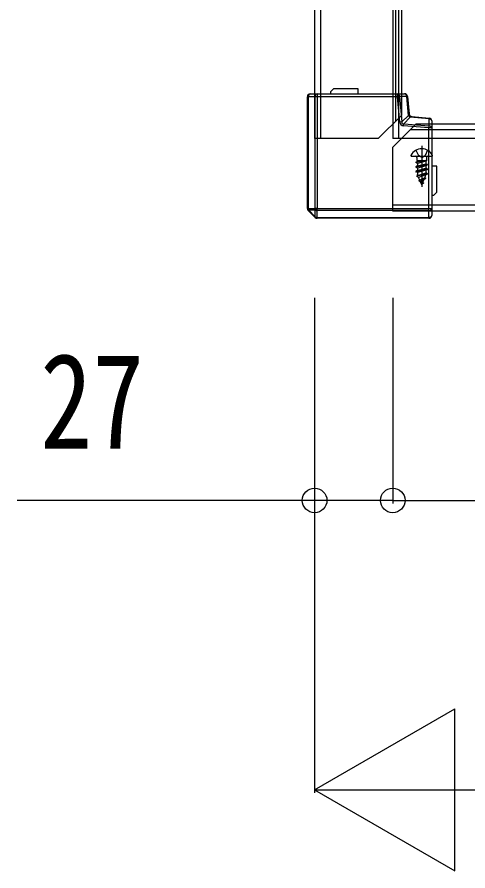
# Model space of a CAD drawing. Units: millimetres, scale not verified. Extents: x -4205 to 4205, y -2970 to 2970.
# Drawn here: x -3107.8 to -2952, y 222 to 517 of the extents above; entities that cross this region are included whole.
import ezdxf
from ezdxf.enums import TextEntityAlignment as Align

# ---------------------------------------------------------------- set-up
doc = ezdxf.new("R2010")
doc.units = ezdxf.units.MM
doc.header["$LTSCALE"] = 20
for name, color, linetype in [('0-4_YKK_12', 2, 'Continuous'), ('0-5_YKK_13', 4, 'Continuous'), ('0-6_YKK_D', 6, 'Continuous')]:
    doc.layers.add(name, color=color, linetype=linetype)
doc.styles.add('ＭＳ ゴシック', font='')
doc.styles.get('ＭＳ ゴシック').set_extended_font_data('MS Gothic')

msp = doc.modelspace()

# ---------------------------------------------------------------- linework, layer by layer
at = {"layer": '0-4_YKK_12'}
for p, q in [((-2983, 475), (-2975, 483)), ((-2965, 478), (-2972, 478)), ((-2965, 480), (-2970, 480)), ((-2983, 475), (-3005, 475)), ((-2965, 452), (-2978, 452)), ((-2965, 450), (-2978, 450))]:
    msp.add_line(p, q, dxfattribs=at)
for points in [[(-3005, 2270), (-3005, 492), (-3005, 475)], [(-3003, 2270), (-3003, 492), (-3003, 475)], [(-2978, 2270), (-2978, 480), (-2978, 475)], [(-2977, 2270), (-2977, 492), (-2977, 481)], [(-2976, 2270), (-2976, 480), (-2976, 475)], [(-2975, 2270), (-2975, 492), (-2975, 483)], [(-2978, 450), (-2978, 472), (-2970, 480)], [(609, 480), (604, 480), (-2965, 480)], [(611, 478), (604, 478), (-2965, 478)], [(-2778, 475), (-2975, 475), (-2978, 475)], [(617, 452), (604, 452), (-2965, 452)], [(617, 450), (604, 450), (-2965, 450)]]:
    msp.add_lwpolyline(points, dxfattribs=at)
at = {"layer": '0-5_YKK_13'}
for p, q in [((-3006.5, 490.5), (-3004.09, 490.5)), ((-3004.09, 490.5), (-2976.32, 490.5)), ((-3004.09, 490.5), (-3004.09, 489.5)), ((-2998.5, 492.2), (-2999.5, 491.2)), ((-2999.5, 491.2), (-2999.5, 490.5)), ((-2990, 492.2), (-2998.5, 492.2)), ((-2990, 490.5), (-2990, 492.2)), ((-2976.32, 490.5), (-2973.9, 490.5)), ((-2976.32, 489.5), (-2976.32, 490.5)), ((-3007.5, 450.91), (-3007.5, 489.5)), ((-3007.21, 489.5), (-3007.5, 489.5)), ((-3004.79, 489.5), (-3007.21, 489.5)), ((-3007.21, 489.5), (-3007.21, 450.91)), ((-3004.09, 489.5), (-3004.09, 450.91)), ((-2975.62, 489.56), (-2976.32, 489.5)), ((-2973.19, 489.56), (-2975.62, 489.56)), ((-2973.19, 489.56), (-2972.9, 489.59)), ((-2972.62, 483.02), (-2973.19, 489.56)), ((-2972.9, 489.59), (-2972.37, 483.54)), ((-2974.85, 480.79), (-2972.62, 483.02)), ((-2971.98, 482.38), (-2974.21, 480.15)), ((-2972.62, 483.02), (-2972.37, 483.54)), ((-2971.98, 482.38), (-2971.46, 482.63)), ((-2965.44, 481.81), (-2971.98, 482.38)), ((-2971.46, 482.63), (-2965.41, 482.1)), ((-2965.44, 481.81), (-2965.41, 482.1)), ((-2965.44, 479.38), (-2965.44, 481.81)), ((-2964.5, 481.1), (-2964.5, 478.68)), ((-2965.5, 478.68), (-2974.27, 479.45)), ((-2965.5, 478.68), (-2965.44, 479.38)), ((-2965.5, 450.91), (-2965.5, 478.68)), ((-2964.5, 478.68), (-2965.5, 478.68)), ((-2964.5, 478.68), (-2964.5, 450.91)), ((-2968, 472.5), (-2968, 458.35)), ((-2970.05, 470.97), (-2969.14, 469.15)), ((-2968, 468.54), (-2969.14, 469.15)), ((-2968, 468.54), (-2966.86, 469.15)), ((-2965.95, 470.97), (-2966.86, 469.15)), ((-2971.6, 469), (-2964.4, 469)), ((-2966.64, 467.41), (-2970, 466.75)), ((-2970, 466.85), (-2967.14, 467.41)), ((-2969.48, 467.15), (-2970, 466.85)), ((-2970, 466.85), (-2970, 466.75)), ((-2969.48, 466.44), (-2970, 466.75)), ((-2969.64, 468.5), (-2969.64, 467.41)), ((-2969.64, 467.41), (-2966.22, 467.41)), ((-2969.48, 467.15), (-2968.49, 467.41)), ((-2966.53, 467.24), (-2969.48, 466.44)), ((-2969.47, 467.41), (-2969.47, 467.15)), ((-2969.47, 466.44), (-2969.47, 465.56)), ((-2969.47, 465.56), (-2966.53, 466.35)), ((-2966.22, 467.41), (-2966.53, 467.24)), ((-2966.53, 467.24), (-2966.53, 466.35)), ((-2966, 466.05), (-2966.53, 466.35)), ((-2966.37, 468.5), (-2966.37, 467.41)), ((-2970, 465.26), (-2966, 466.05)), ((-2966, 465.95), (-2970, 465.16)), ((-2969.47, 464.85), (-2970, 465.16)), ((-2966, 464.46), (-2970, 463.67)), ((-2970, 463.57), (-2966, 464.36)), ((-2969.47, 463.97), (-2970, 463.67)), ((-2970, 463.67), (-2970, 463.57)), ((-2969.47, 463.26), (-2970, 463.57)), ((-2966.53, 465.65), (-2969.47, 464.85)), ((-2969.47, 464.85), (-2969.47, 463.97)), ((-2969.47, 463.97), (-2966.53, 464.76)), ((-2966.53, 464.06), (-2969.47, 463.26)), ((-2969.47, 463.26), (-2969.47, 462.56)), ((-2969.37, 462.3), (-2966.53, 463.17)), ((-2966.53, 465.65), (-2966.53, 464.76)), ((-2966, 464.46), (-2966.53, 464.76)), ((-2966, 464.36), (-2966.53, 464.06)), ((-2966.53, 464.06), (-2966.53, 463.17)), ((-2966, 462.87), (-2966.53, 463.17)), ((-2966, 464.46), (-2966, 464.36)), ((-2962.8, 465.5), (-2964.5, 465.5)), ((-2962.8, 456.5), (-2962.8, 465.5)), ((-2966, 462.87), (-2969.75, 462.08)), ((-2966, 462.77), (-2969.75, 461.98)), ((-2969.37, 462.3), (-2969.75, 462.08)), ((-2969.75, 462.08), (-2969.75, 461.98)), ((-2969.07, 461.58), (-2969.75, 461.98)), ((-2969.37, 462.3), (-2969.47, 462.56)), ((-2966.58, 462.44), (-2969.07, 461.58)), ((-2968.7, 460.69), (-2969.07, 461.58)), ((-2966.6, 461.28), (-2969.05, 460.49)), ((-2968.7, 460.69), (-2969.05, 460.49)), ((-2969.05, 460.49), (-2969.05, 460.39)), ((-2968.42, 460.02), (-2969.05, 460.39)), ((-2966.97, 461.49), (-2968.7, 460.69)), ((-2967.25, 460.8), (-2968.42, 460.02)), ((-2968, 459), (-2967.25, 460.8)), ((-2966.6, 461.18), (-2967.25, 460.8)), ((-2966.97, 461.49), (-2966.58, 462.44)), ((-2966.6, 461.28), (-2966.97, 461.49)), ((-2966, 462.77), (-2966.58, 462.44)), ((-2966, 462.87), (-2966, 462.77)), ((-2968, 459), (-2968.42, 460.02)), ((-2967.4, 459.69), (-2967.65, 459.84)), ((-2964.5, 455.5), (-2963.8, 455.5)), ((-2963.8, 455.5), (-2962.8, 456.5)), ((-3007.21, 450.91), (-3007.5, 450.91)), ((-3007.11, 450.82), (-3007.21, 450.91)), ((-3007.21, 450.21), (-3007.11, 450.11)), ((-3007.11, 450.82), (-3004.89, 450.82)), ((-3006.98, 450.24), (-3007.11, 450.11)), ((-3004.89, 447.89), (-3007.11, 450.11)), ((-3006.98, 450.24), (-3004.76, 448.02)), ((-3004.79, 450.91), (-3004.89, 450.82)), ((-3004.18, 450.11), (-3004.09, 450.21)), ((-3004.18, 450.11), (-3004.18, 447.89)), ((-3004.09, 450.91), (-2965.5, 450.91)), ((-2965.5, 450.91), (-2964.5, 450.91)), ((-2965.5, 450.21), (-2965.5, 450.91)), ((-2965.5, 447.79), (-2965.5, 450.21)), ((-2964.5, 450.91), (-2964.5, 448.5)), ((-3004.76, 448.02), (-3004.89, 447.89)), ((-3004.89, 447.89), (-3004.79, 447.79)), ((-3004.09, 447.79), (-3004.18, 447.89)), ((-3004.09, 447.79), (-2965.5, 447.79)), ((-3004.09, 447.5), (-3004.09, 447.79)), ((-2965.5, 447.5), (-3004.09, 447.5)), ((-2965.5, 447.5), (-2965.5, 447.79))]:
    msp.add_line(p, q, dxfattribs=at)
for points in [[(-2976.32, 489.5), (-3004.09, 489.5), (-3004.79, 489.5)], [(-3004.09, 450.91), (-3004.79, 450.91), (-3004.79, 489.5)], [(-2975.62, 489.56), (-2974.85, 480.79), (-2975.55, 480.73), (-2976.32, 489.5)], [(-2974.27, 479.45), (-2974.21, 480.15), (-2965.44, 479.38)], [(-2969.47, 465.56), (-2970, 465.26), (-2970, 465.16)], [(-2966, 466.05), (-2966, 465.95), (-2966.53, 465.65)], [(-2966.6, 461.28), (-2966.6, 461.18), (-2969.05, 460.39)], [(-2967.4, 459.69), (-2967.4, 459.59), (-2967.87, 459.32)], [(-3004.76, 448.02), (-3004.76, 450.24), (-3006.98, 450.24)], [(-2965.5, 450.21), (-3004.09, 450.21), (-3004.09, 450.91)]]:
    msp.add_lwpolyline(points, dxfattribs=at)
for centre, radius, start, end in [((-3006.5, 489.5), 1, 90, 180), ((-3006.32, 489.63), 0.893, 101.4218, 188.0495), ((-3003.91, 489.63), 0.893, 101.4218, 188.0495), ((-2976.49, 489.64), 0.871, 354.5796, 79.21), ((-2973.9, 489.5), 1, 5, 90), ((-2974.06, 489.64), 0.871, 354.5796, 79.21), ((-2971.23, 483.77), 1.58, 208.2665, 241.7335), ((-2971.38, 483.62), 1, 185, 265), ((-2965.36, 480.94), 0.871, 10.79, 95.4204), ((-2965.5, 481.1), 1, 0, 85), ((-2965.36, 478.51), 0.871, 10.79, 95.4204), ((-2971.6, 469.15), 0.154, 152.719, 270), ((-2968, 467.3), 4.2, 27.281, 152.719), ((-2964.4, 469.15), 0.154, 270, 27.281), ((-2970.14, 468.5), 0.5, 0, 90), ((-2965.86, 468.5), 0.5, 90, 180), ((-3006.5, 450.91), 1, 180, 225), ((-3006.7, 450.56), 0.619, 145.1431, 214.8569), ((-3006.6, 450.46), 0.619, 145.1431, 214.8569), ((-3005.81, 450.81), 1.3, 179.5233, 205.8096), ((-3003.43, 451.57), 1.64, 207.2738, 242.7262), ((-3003.59, 450.81), 1.3, 179.5233, 205.8096), ((-3003.33, 451.67), 1.64, 207.2738, 242.7262), ((-3004.19, 451.41), 1.3, 244.1904, 270.4767), ((-2965.38, 451.09), 0.893, 261.9505, 348.5783), ((-2965.38, 448.68), 0.893, 261.9505, 348.5783), ((-2965.5, 448.5), 1, 270, 0), ((-3004.54, 448.4), 0.619, 235.1431, 304.8569), ((-3004.09, 448.5), 1, 225, 270), ((-3004.44, 448.3), 0.619, 235.1431, 304.8569), ((-3004.19, 449.19), 1.3, 244.1904, 270.4767)]:
    msp.add_arc(centre, radius, start, end, dxfattribs=at)
for major_axis, ratio, start_param, end_param in [((-2.33, -2.33), 0.60812, 5.811353, 6.755018), ((1.9, 1.9), 0.373037, 2.66976, 3.613425)]:
    msp.add_ellipse((-2972.84, 482.16), major_axis=major_axis, ratio=ratio, start_param=start_param, end_param=end_param, dxfattribs=at)
at = {"layer": '0-6_YKK_D'}
for p, q in [((-3005, 420), (-3005, 349)), ((-3005, 420), (-3005, 249)), ((-2978, 420), (-2978, 349)), ((-2978, 420), (-2978, 349)), ((-2978, 350), (-2900, 350)), ((-3005, 250), (-2956.5, 278)), ((-2956.5, 222), (-2956.5, 278)), ((-3005, 250), (-2956.5, 222)), ((-3005, 250), (-2908.01, 250))]:
    msp.add_line(p, q, dxfattribs=at)
msp.add_lwpolyline([(-2978, 350), (-3005, 350), (-3107.8, 350)], dxfattribs=at)
for centre in [(-3005, 350), (-2978, 350), (-2978, 350)]:
    msp.add_circle(centre, 4.25, dxfattribs=at)

# ---------------------------------------------------------------- texts
at = {"layer": '0-6_YKK_D', "style": 'ＭＳ ゴシック', "width": 0.8}
msp.add_text('27', height=32.99, dxfattribs=at).set_placement((-3099.8, 358), align=Align.BOTTOM_LEFT)

doc.saveas('drawing.dxf')
